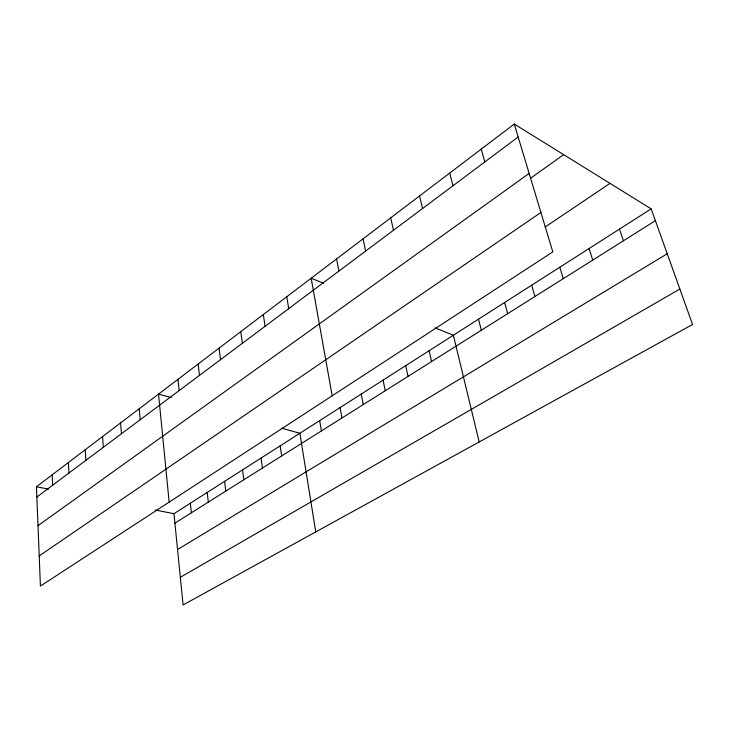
<?xml version="1.0" encoding="UTF-8"?>
<svg xmlns="http://www.w3.org/2000/svg" width="729" height="729" viewBox="0 0 729 729"><rect width="100%" height="100%" fill="white"/><g stroke="black" fill="none" stroke-linecap="round" stroke-linejoin="round"><path stroke-width="1.09" d="M514.273 124.048L552.801 251.897L40.414 586.098L36.45 486.772L514.273 124.048L651.17 208.877L692.55 324.496L183.088 604.952L173.967 513.69L651.17 208.877M36.86 497.023L518.173 136.988M37.999 525.664L529.154 173.429M531.022 177.922L563.663 154.648M39.211 555.935L540.918 212.467M545.146 227.011L610.009 183.371M174.914 523.149L655.389 220.668M177.548 549.511L667.235 253.765M180.327 577.313L679.865 289.048M36.45 486.772L48.697 489.168M155.195 510.008L173.967 513.69M171.242 397.615L158.53 394.097L169.155 502.126M281.713 428.233L299.874 433.263L315.757 531.915M323.576 283.207L311.165 278.232L332.187 395.792M435.158 327.922L453.365 335.222L479.181 441.956M619.486 229.116L623.432 240.789M589.059 248.553L592.75 260.098M559.808 267.233L563.271 278.66M531.678 285.203L534.913 296.512M481.24 149.126L484.831 161.929M504.605 302.499L507.63 313.689M449.702 173.074L453.001 185.74M478.516 319.156L481.35 330.237M419.549 195.955L422.574 208.494M429.108 350.713L431.586 361.557M390.698 217.862L393.478 230.264M405.698 365.676L408.012 376.401M363.069 238.83L365.621 251.104M383.089 380.119L385.249 390.735M336.579 258.941L338.921 271.079M361.238 394.07L363.252 404.577M340.106 407.566L341.992 417.963M319.666 420.624L321.425 430.912M286.761 296.758L288.72 308.622M263.306 314.563L265.101 326.3M280.136 445.875L281.658 455.944M261.028 458.076L262.44 468.045M240.752 331.686L242.383 343.286M242.529 469.895L243.832 479.755M219.037 348.161L220.523 359.643M224.596 481.35L225.799 491.109M198.124 364.035L199.473 375.389M207.2 492.458L208.321 502.117M177.976 379.335L179.188 390.562M190.342 503.229L191.363 512.788M139.212 408.759L140.187 419.731M120.577 422.911L121.442 433.755M102.579 436.571L103.345 447.296M85.202 449.757L85.867 460.363M68.408 462.514L68.982 473.003M52.169 474.843L52.652 485.213"/></g></svg>
